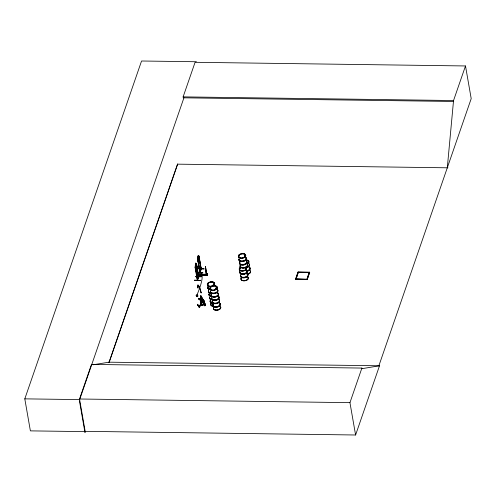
<?xml version="1.0" encoding="UTF-8"?>
<svg xmlns="http://www.w3.org/2000/svg" width="496" height="496" viewBox="0 0 496 496"><rect width="100%" height="100%" fill="white"/><g stroke="black" fill="none" stroke-linecap="round" stroke-linejoin="round"><path stroke-width="0.74" d="M206.937 273.935L206.596 273.699L207.285 273.835L207.254 274.796L207.21 273.494L207.371 274.431M197.389 279.583C197.954 280.916 197.086 279.818 197.606 279.595M198.381 276.706L198.747 276.365L198.505 276.886M197.978 259.451L199.876 272.285L200.086 271.796M197.712 259.445L199.826 272.614L199.714 272.137M200.843 268.869L200.985 268.547M200.923 269.334L200.812 268.869M199.101 258.825L201.165 269.402L201.221 268.572L200.899 268.615M198.202 261.838L198.908 262.663L199.454 258.211L199.101 256.184L198.264 255.353L197.78 259.805L200.024 272.614L201.302 269.037M206.051 269.694L206.702 273.935L206.454 274.778L205.679 270.828A1.333 0.322 -89.6 0 1 205.443 268.981L205.356 266.767L205.704 268.181A1.333 0.322 -89.6 0 1 206.051 269.694L206.714 273.786M206.603 273.935L206.373 274.778L205.679 270.828M207.161 274.015L206.751 273.742M196.893 266.03L196.49 270.463C194.73 268.677 195.126 265.428 195.784 263.153L196.503 264.343L195.79 263.221M195.784 263.153L195.12 267.567L197.346 280.407L198.493 276.377M195.672 269.576L196.49 270.463L196.912 266.011M198.332 255.353L197.6 259.768M199.15 258.36L198.815 261.132L198.332 260.716L197.923 256.606M196.67 275.299L207.272 275.119L207.136 275.547L196.614 275.472L196.993 273.941L198.065 273.947L197.687 275.261L198.084 274.059M196.931 274.486L207.533 274.325M207.433 273.569L206.33 273.656L207.433 273.569L207.533 274.201L196.937 274.344M207.452 274.561L207.526 274.127L207.148 275.398M201.791 300.396L200.905 296.279M201.636 300.657L201.965 300.991M201.791 300.644L201.475 300.694L204.947 305.772L201.76 300.607L201.14 296.664M201.946 300.948L201.891 300.502M207.043 274.015L207.21 273.767M447.299 167.797L453.542 100.539L465.496 65.956L195.077 62.298L183.123 96.881L183.284 97.817L453.71 101.469M200.161 299.076C201.891 298.183 200.83 302.448 201.835 305.22L201.68 304.897M201.246 305.028L201.444 305.344L200.272 298.821L200.254 299.243M201.915 305.152L200.663 298.697M200.837 274.803L200.781 274.35M201.562 274.579L201.308 274.226L200.731 274.499M198.412 277.171L198.828 276.836L197.557 280.376L195.492 267.263M199.795 272.602L201.066 269.012M207.725 284.165L208.146 284.344M207.824 284.065L208.153 284.27L207.706 284.301M210.434 287.928L210.453 288.356L210.819 287.996M210.843 287.99L210.533 288.288M210.75 287.99L210.608 287.872M213.571 284.555L213.509 284.034M213.354 284.183L213.751 284.561M214.291 284.351L213.863 283.979M216.43 288.3L215.909 288.139L216.306 287.903M215.965 288.077L216.101 288.43M216.38 287.866L216.653 288.306M216.864 288.114L216.355 288.505M238.948 256.141L239.339 255.961M239.37 256.06L239.27 255.886M239.667 268.937L240.126 268.801L239.81 268.609M240.107 268.776L239.766 268.944M244.212 256.215L244.491 255.868M244.447 256.246L245.055 256.103M244.621 256.345C243.722 255.862 245.582 255.527 244.981 256.296M245.346 256.141L244.937 255.744M246.27 268.931L245.284 268.739M247.405 262.409L247.554 262.768M247.932 262.52L247.709 262.241M248.285 262.483C247.448 261.212 247.244 263.76 248.453 262.427M196.701 275.218L207.223 275.292L196.664 275.323M196.999 272.533L202.783 272.385L202.759 272.85L196.949 272.744L202.759 272.843M200.303 280.19L200.285 280.649L194.469 280.562L194.494 280.104L200.334 280.438M198.977 256.525L199.101 256.184M198.729 298.679L199.045 298.617M196.993 273.941L196.602 275.144L205.759 275.15M199.863 274.071L198.778 273.953L198.381 275.156M199.845 273.959L199.448 275.162M200.793 273.972L200.415 275.28L200.793 273.972L201.86 273.978L201.488 275.286L201.86 273.978M206.001 274.672L207.068 274.679L206.001 274.672L206.063 275.317L206.361 273.563M206.076 275.113L206.41 274.102L207.477 274.108L207.402 273.662M206.993 273.86L207.117 273.494L207.161 274.796M207.148 275.119L207.477 274.108M85.393 431.346L84.977 432.568L79.434 400.818M85.169 431.346L355.595 434.998L379.514 365.781L362.006 368.671L361.9 368.069L91.475 364.417L79.527 399.001L85.219 431.613L30.386 430.875L24.8 398.858L141.558 61.002L196.391 61.74M183.923 97.824L79.633 399.602L24.8 398.858M109.039 362.681L177.735 163.909M198.239 256.085L198.834 258.311L198.698 259.892L198.177 256.085M195.759 263.884L196.36 266.11L196.218 267.691L195.697 263.884M195.12 267.567L195.238 267.245M197.805 259.774L197.947 259.272M198.908 256.568L198.27 255.421M195.325 267.567L195.486 267.294M195.474 267.071L197.427 280.085M198.214 261.776L198.97 262.663L199.392 261.448M204.135 268.832L198.214 268.708L204.073 268.962M201.655 276.632L195.839 276.557M198.419 276.415L198.369 276.743M199.907 271.876L200.874 269.08M201.134 268.875L201.19 268.596M198.592 276.88L197.427 279.676L198.394 276.873L198.797 276.886L196.621 263.977M200.111 272.54L197.916 259.445M200.799 296.459L201.202 296.676L200.954 295.926L200.675 296.093M201.029 296.422L200.725 296.025L201.667 300.998M295.56 279.223L298.053 272.019L309.678 272.18L307.235 279.645L295.56 279.223L307.185 279.378L309.678 272.18M295.61 279.49L298.053 272.019M295.957 279.025L298.307 272.223L309.281 272.372L306.981 279.44L295.957 279.025L306.931 279.174L309.281 272.372M296 279.291L298.307 272.223M355.595 434.998L349.947 402.653L361.9 368.069M197.433 304.544L199.386 307.656L199.652 307.371M197.662 304.451L199.702 307.57M199.646 307.551L197.699 304.414M207.954 283.985L207.812 284.165M213.367 284.289L213.342 284.642M213.807 284.134L213.317 284.307M213.925 284.506L214.098 284.196M214.049 284.413L214.086 284.072M214.241 284.301L213.274 284.518M239.686 268.875L240.293 268.851L239.89 268.572M247.64 262.626L247.597 262.254M245.322 268.696L245.16 269.092M245.551 269.136L245.57 268.578M245.297 268.882L246.103 268.813M245.818 269.117L246.041 268.702L245.973 269.043M246.221 268.875L245.34 269.148M200.979 269.086L199.814 271.783M201.19 269.34L198.822 256.246M200.099 299.094L201.376 305.35L200.372 299.305M200.861 296.397L201.178 296.298M201.922 300.564L201.655 300.179L201.649 300.545M201.754 300.644L200.917 295.963M205.4 266.767L205.443 268.981M201.506 274.555L200.917 274.741M238.905 255.831L238.905 256.178M213.441 284.078L213.181 284.512M245.253 256.172L244.416 256.358M216.603 288.362L216.498 288.04M248.366 262.651L248.378 262.192M245.557 268.553L245.47 269.111M246.066 268.875L245.415 268.975M203.596 300.632L203.286 300.886L204.141 303.775M247.678 262.365L248.012 262.26M214.117 284.462L213.739 284.53M245.464 268.59L245.229 269.161M215.971 288.467L216.764 288.424L216.777 287.965M199.411 307.632L197.433 304.55L197.712 304.253M202.666 299.832L203.261 299.528M199.925 272.261L200.08 271.746M198.586 276.706L198.654 277.214L196.342 264.039M200.886 274.381L201.568 274.505L200.824 274.716M245.067 256.314L244.59 256.314M248.13 262.489L247.727 262.545M245.991 269.105L245.514 269.105M213.919 284.363L213.435 284.394M216.2 287.897L215.791 288.412M216.225 288.058L215.946 288.306L216.448 288.405M198.747 298.325L199.386 299.045L199.355 299.832L198.747 298.325L199.355 299.832M200.272 298.821L200.334 298.239L201.506 304.153M198.871 299.057L199.132 299.237L198.902 298.276M200.179 298.288L200.551 298.586M200.725 298.896L200.062 299.032L200.279 299.379L200.868 299.15M203.205 299.553L202.641 299.77L202.938 301.407L204.092 304.259L202.728 299.813M204.073 300.787L205.406 305.35M204.017 300.849L203.186 299.485M204.123 301.072C204.402 302.92 201.748 296.118 200.911 295.914M203.67 302.548L203.323 302.448L204.216 303.843M198.505 305.66L204.191 303.831M198.58 305.765L204.203 303.961M204.228 304.029L198.567 305.629M198.84 306.175L204.426 304.215M205.09 304.079L203.763 301.841L205.183 304.606M203.85 304.767L198.927 306.317L203.85 304.78M201.469 300.291L204.947 305.772M205.381 305.294L204.216 301.618L200.713 295.976M205.276 305.561L205.611 305.648M248.093 262.7L247.684 262.731M239.983 268.968L239.977 268.572M245.539 268.584L246.097 268.621L245.756 268.547M93.105 364.771L109.077 362.179L177.512 164.157L447.931 167.809M216.287 287.847L216.721 287.94M205.704 268.181L205.425 267.028M198.437 274.375L207.452 274.362M198.425 274.517L206.702 274.555M183.123 96.881L453.542 100.539M198.264 255.353L198.884 256.835M298.096 272.285L309.721 272.447M298.35 272.49L309.33 272.639M201.667 276.65L195.784 276.774M195.79 276.694L201.599 276.774M108.438 362.173L379.514 365.781L378.863 365.819L471.2 98.63L465.496 65.956M79.527 399.001L349.947 402.653M213.776 283.972L214.303 284.264M247.777 262.682L247.671 262.496M200.967 296.751L201.233 296.627M201.655 300.179L204.854 305.635L205.437 305.276L203.385 302.585M244.398 256.432L244.739 255.738L245.359 256.054M204.203 301.506L200.75 296.472L204.005 301.568M199.026 299.007L199.51 299.776M195.852 263.221L196.67 266.154L196.342 268.931L195.852 268.516L195.443 264.405M198.977 256.42L201.147 269.378M207.068 274.679L207.136 275.323M199.032 256.178L201.277 269.086M204.674 305.4L204.749 305.834M196.621 266.625L198.45 277.208M200.334 298.239L200.489 299.169M200.037 298.896L201.147 305.096M91.475 364.417L91.58 365.019M201.308 274.226A58.379 9.591 -59.2 0 1 197.079 294.742M196.738 296.013A0.75 0.595 -32.1 0 1 196.118 295.436A0.75 0.595 -32.1 0 1 196.9 294.736A0.75 0.595 -32.1 0 1 197.526 295.312M217.918 293.44A3.745 2.182 -9.9 0 1 215.946 296.961A3.745 2.182 -9.9 0 1 211.104 295.523M217.924 293.21A3.794 2.213 -9.9 0 1 215.45 296.912A3.794 2.213 -9.9 0 1 211.091 294.736M218.42 296.403A3.726 2.176 -9.9 0 1 216.454 299.913A3.745 2.182 -9.9 0 1 211.625 298.524M211.631 298.48A3.726 2.176 -9.9 0 0 216.454 299.913A3.745 2.182 -9.9 0 0 218.438 296.434M218.383 296.199A3.726 2.176 -9.9 0 1 215.952 299.832A3.726 2.176 -9.9 0 1 211.674 297.693M218.42 296.273A3.751 2.189 -9.9 0 1 215.971 299.925A3.751 2.189 -9.9 0 1 211.668 297.78M217.31 289.676A3.794 2.213 -9.9 0 1 214.83 293.378A3.794 2.213 -9.9 0 1 210.478 291.202M217.806 292.851A3.739 2.182 -9.9 0 1 215.369 296.49A3.739 2.182 -9.9 0 1 211.085 294.351M217.291 289.906A3.739 2.182 -9.9 0 1 214.855 293.545A3.739 2.182 -9.9 0 1 210.571 291.406M217.893 293.031A3.794 2.213 -9.9 0 1 215.419 296.726A3.794 2.213 -9.9 0 1 211.06 294.556M217.694 289.974A3.794 2.213 -9.9 0 1 214.309 293.285A3.794 2.213 -9.9 0 1 210.447 291.022M217.614 289.788A3.745 2.182 -9.9 0 1 214.272 293.049A3.745 2.182 -9.9 0 1 210.459 290.817M220.088 303.98A3.745 2.182 -9.9 0 1 216.752 307.247A3.745 2.182 -9.9 0 1 212.939 305.015M220.1 303.763A3.794 2.213 -9.9 0 1 216.225 307.123A3.794 2.213 -9.9 0 1 213.181 304.222M220.59 306.943A3.726 2.176 -9.9 0 1 217.267 310.192A3.726 2.176 -9.9 0 1 213.466 307.973M220.559 306.751A3.726 2.176 -9.9 0 1 217.229 310A3.726 2.176 -9.9 0 1 213.435 307.78M218.476 296.732A3.726 2.176 -9.9 0 1 216.045 300.365A3.726 2.176 -9.9 0 1 211.767 298.232M220.59 306.819A3.751 2.189 -9.9 0 1 217.248 310.093A3.751 2.189 -9.9 0 1 213.429 307.855M218.463 296.534A3.751 2.189 -9.9 0 1 216.485 300.061A3.751 2.189 -9.9 0 1 211.637 298.623M219.065 299.751A3.794 2.213 -9.9 0 1 216.101 303.533A3.794 2.213 -9.9 0 1 212.561 300.688M219.567 302.92A3.739 2.182 -9.9 0 1 216.647 306.646A3.739 2.182 -9.9 0 1 213.162 303.843M219.052 299.981A3.739 2.182 -9.9 0 1 216.132 303.707A3.739 2.182 -9.9 0 1 212.654 300.898M220.069 303.577A3.794 2.213 -9.9 0 1 216.194 306.937A3.794 2.213 -9.9 0 1 213.15 304.036M219.034 299.565A3.794 2.213 -9.9 0 1 216.56 303.267A3.794 2.213 -9.9 0 1 212.201 301.091M218.953 299.386A3.745 2.182 -9.9 0 1 216.51 303.031A3.745 2.182 -9.9 0 1 212.214 300.886M210.757 289.633A3.794 2.213 -9.9 0 1 208.196 286.719M210.726 289.453A3.794 2.213 -9.9 0 1 208.165 286.539M214.669 285.603A3.794 2.213 -9.9 0 1 215.09 286.08M209.789 289.125A3.745 2.182 -9.9 0 1 208.177 286.341M214.588 285.417A3.745 2.182 -9.9 0 1 215.004 285.888M210.409 292.659A3.739 2.182 -9.9 0 1 208.475 290.451M210.509 293.254A3.745 2.182 -9.9 0 1 208.574 291.047M210.998 295.994A3.726 2.176 -9.9 0 1 209.07 293.799M210.453 293.074A3.794 2.213 -9.9 0 1 208.487 290.842M210.416 292.894A3.794 2.213 -9.9 0 1 208.456 290.656M209.895 289.714A3.739 2.182 -9.9 0 1 207.96 287.513M213.181 303.409A3.745 2.182 -9.9 0 1 210.651 300.539M213.702 306.361A3.726 2.176 -9.9 0 1 211.184 303.502M212.207 303.149A3.794 2.213 -9.9 0 1 210.571 300.322M212.176 302.963A3.794 2.213 -9.9 0 1 210.54 300.142M211.594 299.615A3.794 2.213 -9.9 0 1 209.628 297.377M212.17 302.727A3.739 2.182 -9.9 0 1 210.236 300.526M211.556 299.435A3.794 2.213 -9.9 0 1 209.597 297.197M211.544 299.2A3.745 2.182 -9.9 0 1 209.535 297.575M211.091 296.521A3.726 2.176 -9.9 0 1 209.083 294.903M211.048 296.366A3.751 2.189 -9.9 0 1 209.033 294.742M212.753 306.069A3.726 2.176 -9.9 0 1 211.147 303.292M211.656 299.782A3.739 2.182 -9.9 0 1 209.721 297.581M212.759 306.168A3.751 2.189 -9.9 0 1 211.147 303.378M249.525 267.443A3.794 2.213 -9.9 0 1 246.562 271.231M249.934 268.138A3.745 2.182 -9.9 0 1 246.593 271.405M250.399 270.909A3.726 2.176 -9.9 0 1 247.076 274.158M250.437 270.983A3.751 2.189 -9.9 0 1 247.095 274.251M250.021 270.636A3.726 2.176 -9.9 0 1 247.113 274.356M246.884 260.09A3.751 2.189 -9.9 0 1 247.206 263.878M249.916 267.741A3.794 2.213 -9.9 0 1 246.531 271.045M249.308 264.61A3.739 2.182 -9.9 0 1 246.927 267.654M248.8 263.543A3.745 2.182 -9.9 0 1 246.828 267.065M249.823 267.549A3.739 2.182 -9.9 0 1 247.442 270.593M249.333 264.387A3.794 2.213 -9.9 0 1 246.909 267.48M248.88 263.723A3.794 2.213 -9.9 0 1 246.878 267.301M246.853 259.991A3.726 2.176 -9.9 0 1 247.175 263.754M246.903 260.295A3.726 2.176 -9.9 0 1 247.231 264.058M246.363 261.33A3.745 2.182 -9.9 0 1 243.443 265.069A3.745 2.182 -9.9 0 1 239.952 262.254M246.369 261.107A3.794 2.213 -9.9 0 1 243.406 264.895A3.794 2.213 -9.9 0 1 239.872 262.043M247.281 264.771A3.726 2.176 -9.9 0 1 243.474 268.069A3.726 2.176 -9.9 0 1 240.479 265.217M247.244 264.56A3.726 2.176 -9.9 0 1 243.437 267.859A3.726 2.176 -9.9 0 1 240.442 265.013M247.281 264.641A3.751 2.189 -9.9 0 1 243.449 267.958A3.751 2.189 -9.9 0 1 240.442 265.093M245.756 257.573A3.794 2.213 -9.9 0 1 243.282 261.268A3.794 2.213 -9.9 0 1 238.923 259.098M246.252 260.741A3.739 2.182 -9.9 0 1 243.338 264.473A3.739 2.182 -9.9 0 1 239.853 261.665M245.743 257.802A3.739 2.182 -9.9 0 1 243.772 261.318A3.739 2.182 -9.9 0 1 238.942 259.885M246.338 260.921A3.794 2.213 -9.9 0 1 243.375 264.709A3.794 2.213 -9.9 0 1 239.835 261.863M245.725 257.387A3.794 2.213 -9.9 0 1 243.245 261.088A3.794 2.213 -9.9 0 1 238.892 258.912M245.644 257.207A3.745 2.182 -9.9 0 1 243.672 260.729A3.745 2.182 -9.9 0 1 238.83 259.296M247.287 274.121A3.745 2.182 -9.9 0 1 244.367 277.853A3.745 2.182 -9.9 0 1 240.876 275.044M247.299 273.891A3.794 2.213 -9.9 0 1 244.33 277.679A3.794 2.213 -9.9 0 1 240.796 274.827M247.795 277.084A3.726 2.176 -9.9 0 1 244.881 280.804A3.726 2.176 -9.9 0 1 241.409 278.008M246.041 267.04A3.726 2.176 -9.9 0 1 244.95 270.202A3.726 2.176 -9.9 0 1 239.841 270.134A3.726 2.176 -9.9 0 1 240.932 266.972M247.758 276.88A3.726 2.176 -9.9 0 1 244.844 280.6A3.726 2.176 -9.9 0 1 241.372 277.797M245.47 266.978A3.726 2.176 -9.9 0 1 245.508 270.215A3.726 2.176 -9.9 0 1 240.083 270.574A3.726 2.176 -9.9 0 1 240.988 267.276M247.789 276.96A3.751 2.189 -9.9 0 1 244.863 280.699A3.751 2.189 -9.9 0 1 241.366 277.884M246.078 267.152A3.751 2.189 -9.9 0 1 244.981 270.339A3.751 2.189 -9.9 0 1 239.847 270.264A3.751 2.189 -9.9 0 1 240.944 267.084M246.679 270.357A3.794 2.213 -9.9 0 1 244.206 274.059A3.794 2.213 -9.9 0 1 239.847 271.882M247.182 273.532A3.739 2.182 -9.9 0 1 244.745 277.171A3.739 2.182 -9.9 0 1 240.455 275.032M246.667 270.587A3.739 2.182 -9.9 0 1 244.702 274.102A3.739 2.182 -9.9 0 1 239.866 272.67M247.262 273.711A3.794 2.213 -9.9 0 1 244.788 277.407A3.794 2.213 -9.9 0 1 240.436 275.237M246.648 270.177A3.794 2.213 -9.9 0 1 244.175 273.873A3.794 2.213 -9.9 0 1 239.816 271.703M246.568 269.991A3.745 2.182 -9.9 0 1 244.125 273.643A3.745 2.182 -9.9 0 1 239.835 271.498M197.104 296.044L197.104 296.044M201.314 292.708L201.085 293.012L200.527 291.443L200.799 291.884A4.21 0.794 72.2 0 0 198.84 286.328A4.21 0.794 72.2 0 0 198.059 287.513L198.071 288.207L197.489 286.601L197.755 287.035A5.041 0.949 72.2 0 1 198.698 285.622A5.041 0.949 72.2 0 1 201.047 292.274L201.314 292.708M211.885 290.055A3.726 2.176 -9.9 0 0 217.254 287.376A3.726 2.176 -9.9 0 0 211.563 286.291A3.726 2.176 -9.9 0 0 211.885 290.055M211.935 290.346A3.726 2.176 -9.9 0 0 217.304 287.668A3.726 2.176 -9.9 0 0 211.612 286.583A3.726 2.176 -9.9 0 0 211.935 290.346M211.897 290.191A3.751 2.189 -9.9 0 0 217.298 287.494A3.751 2.189 -9.9 0 0 211.569 286.403A3.751 2.189 -9.9 0 0 211.897 290.191M209.281 286.155A3.726 2.176 -9.9 0 0 214.65 283.476A3.726 2.176 -9.9 0 0 208.952 282.391A3.726 2.176 -9.9 0 0 209.281 286.155M209.331 286.465A3.726 2.176 -9.9 0 0 214.7 283.78A3.726 2.176 -9.9 0 0 209.008 282.701A3.726 2.176 -9.9 0 0 209.331 286.465M209.287 286.285A3.751 2.189 -9.9 0 0 214.694 283.594A3.751 2.189 -9.9 0 0 208.965 282.503A3.751 2.189 -9.9 0 0 209.287 286.285M209.101 294.004A3.726 2.176 -9.9 0 0 211.036 296.205A3.726 2.176 -9.9 0 1 209.107 294.029M197.179 296.707A0.75 0.595 -32.1 0 0 197.91 295.697A0.75 0.595 -32.1 0 0 196.689 295.802A0.75 0.595 -32.1 0 0 197.179 296.707M240.337 257.945A3.726 2.176 -9.9 0 0 245.7 255.266A3.726 2.176 -9.9 0 0 240.008 254.181A3.726 2.176 -9.9 0 0 240.337 257.945M240.386 258.255A3.726 2.176 -9.9 0 0 245.756 255.57A3.726 2.176 -9.9 0 0 240.064 254.491A3.726 2.176 -9.9 0 0 240.386 258.255M240.343 258.081A3.751 2.189 -9.9 0 0 245.743 255.39A3.751 2.189 -9.9 0 0 240.021 254.299A3.751 2.189 -9.9 0 0 240.343 258.081"/></g></svg>
